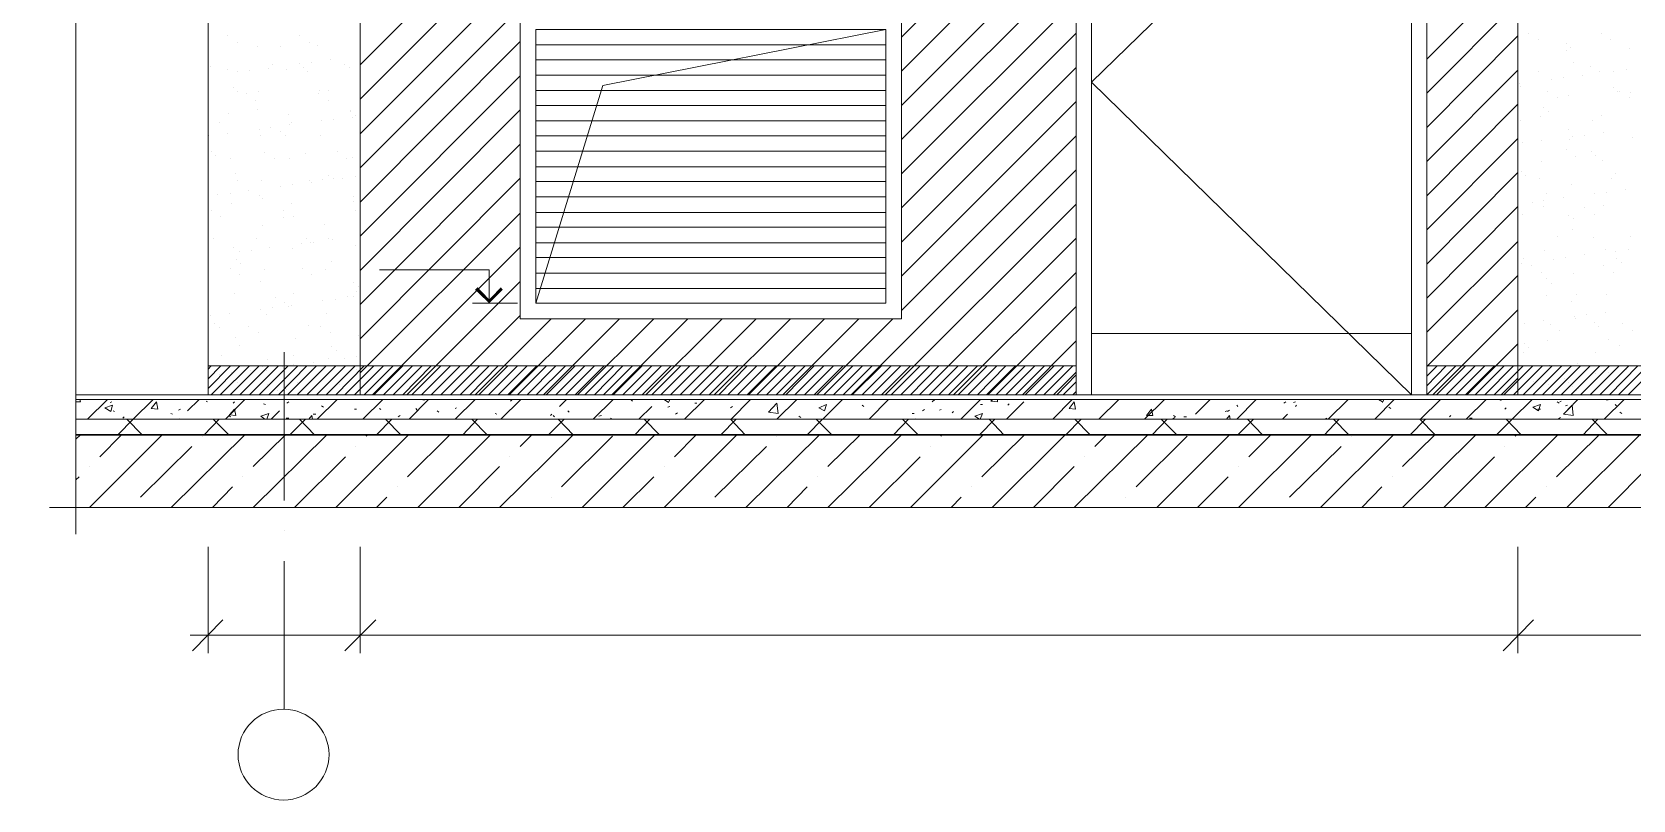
# Model space of a CAD drawing. Header units: millimetres. Extents: x -356862 to 418287, y 0 to 839748.
# Drawn here: x 402950 to 408325, y 767430 to 770010 of the extents above; entities that cross this region are included whole.
import ezdxf

# ---------------------------------------------------------------- set-up
doc = ezdxf.new("R2010")
doc.units = ezdxf.units.MM
doc.layers.add('PDF _Геометрия', color=7, linetype='Continuous', true_color=0xbababa)
doc.layers.add('PDF _Сплошная заливка', color=7, linetype='Continuous', true_color=0xf50000)

msp = doc.modelspace()

# ---------------------------------------------------------------- linework, layer by layer
at = {"layer": 'PDF _Геометрия', "color": 7, "lineweight": 5}
for points in [[(403097.235, 777847.0944), (403097.235, 777758.3315), (403097.235, 773159.981), (402950.0185, 773123.1769), (403244.4515, 773049.5687), (403097.235, 773010.5996), (403097.235, 768412.2491), (403097.235, 768323.4862)], [(406455.0701, 768791.1151), (406455.0701, 770938.7439), (407632.802, 770938.7439), (407632.802, 768791.1151)], [(407580.8433, 768791.1151), (407580.8433, 770938.7439), (407580.8433, 770888.9501), (406507.0288, 770888.9501), (406507.0288, 770938.7439), (406507.0288, 768791.1151), (407580.8433, 768791.1151), (406507.0288, 769841.1151), (407580.8433, 770886.7852)], [(404640.8433, 769966.6821), (405816.4103, 769966.6821)], [(404640.8433, 769916.8882), (405816.4103, 769916.8882)], [(404640.8433, 769864.9295), (405816.4103, 769864.9295)], [(404640.8433, 769812.9707), (405816.4103, 769812.9707)], [(404640.8433, 769763.1769), (405816.4103, 769763.1769)], [(404640.8433, 769711.2181), (405816.4103, 769711.2181)], [(404640.8433, 769661.4243), (405816.4103, 769661.4243)], [(404640.8433, 769609.4656), (405816.4103, 769609.4656)], [(404640.8433, 769557.5068), (405816.4103, 769557.5068)], [(404640.8433, 769507.713), (405816.4103, 769507.713)], [(404640.8433, 769455.7542), (405816.4103, 769455.7542)], [(404640.8433, 769403.7955), (405816.4103, 769403.7955)], [(404640.8433, 769354.0017), (405816.4103, 769354.0017)], [(404640.8433, 769302.0429), (405816.4103, 769302.0429)], [(404640.8433, 769252.2491), (405816.4103, 769252.2491)], [(404640.8433, 769200.2903), (405816.4103, 769200.2903)], [(404640.8433, 769148.3315), (405816.4103, 769148.3315)], [(407580.8433, 768996.7852), (406507.0288, 768996.7852)], [(417552.5959, 768791.1151), (403097.235, 768791.1151)], [(417552.5959, 768775.9604), (403097.235, 768775.9604)], [(417552.5959, 768708.847), (403097.235, 768708.847)], [(418286.5134, 768412.2491), (410765.4824, 768412.2491), (410728.6783, 768559.4656), (410655.0701, 768265.0326), (410618.266, 768412.2491), (403097.235, 768412.2491), (403008.4721, 768412.2491)]]:
    msp.add_lwpolyline(points, dxfattribs=at)
at = {"layer": 'PDF _Геометрия', "color": 24, "lineweight": 18, "true_color": 0xa12502}
for points in [[(403796.5134, 777056.8882), (404051.9773, 777056.8882), (404051.9773, 768791.1151), (403541.0495, 768791.1151), (403541.0495, 771347.9192), (403612.4928, 771347.9192), (403612.4928, 772341.6305), (403911.2556, 772341.6305), (403911.2556, 773088.5377), (403796.5134, 773088.5377)], [(407938.0598, 768791.1151), (408654.6577, 768791.1151), (408654.6577, 777056.8882), (407938.0598, 777056.8882)]]:
    msp.add_lwpolyline(points, close=True, dxfattribs=at)
at = {"layer": 'PDF _Геометрия', "color": 7, "lineweight": 9}
for points in [[(404051.9773, 777056.8882), (404051.9773, 768791.1151)], [(407938.0598, 777056.8882), (407938.0598, 768791.1151)], [(403541.0495, 771347.9192), (403541.0495, 768791.1151)], [(403796.5134, 768436.0635), (403796.5134, 768934.0017)], [(403796.5134, 768334.3109), (403796.5134, 768334.3109)], [(403796.5134, 767734.6202), (403796.5134, 768232.5584)]]:
    msp.add_lwpolyline(points, dxfattribs=at)
at = {"layer": 'PDF _Геометрия', "color": 171, "lineweight": 20, "true_color": 0x7f7fff}
for points in [[(404051.9773, 769899.5687), (407240.9464, 773088.5377)], [(404051.9773, 769784.8264), (407355.6886, 773088.5377)], [(404051.9773, 769667.9192), (407470.4309, 773088.5377)], [(404051.9773, 769553.1769), (407585.1732, 773088.5377)], [(405868.369, 769992.6614), (406455.0701, 770579.3625)], [(405868.369, 769877.9192), (406455.0701, 770464.6202)], [(405868.369, 769763.1769), (406455.0701, 770349.8779)], [(405868.369, 769648.4346), (406455.0701, 770235.1357)], [(407632.802, 769919.0532), (407938.0598, 770226.4759)], [(405868.369, 769533.6924), (406455.0701, 770120.3934)], [(407632.802, 769804.3109), (407938.0598, 770111.7336)], [(405868.369, 769418.9501), (406455.0701, 770005.6511)], [(404051.9773, 769438.4346), (404588.8845, 769977.5068)], [(407632.802, 769689.5687), (407938.0598, 769996.9913)], [(404051.9773, 769323.6924), (404588.8845, 769862.7645)], [(405868.369, 769304.2078), (406455.0701, 769890.9089)], [(407632.802, 769574.8264), (407938.0598, 769882.2491)], [(404051.9773, 769208.9501), (404588.8845, 769748.0223)], [(405868.369, 769189.4656), (406455.0701, 769776.1666)], [(407632.802, 769460.0841), (407938.0598, 769767.5068)], [(404051.9773, 769094.2078), (404588.8845, 769633.28)], [(405868.369, 769074.7233), (406455.0701, 769661.4243)], [(407632.802, 769345.3419), (407938.0598, 769652.7645)], [(405699.5031, 768791.1151), (406455.0701, 769546.6821)], [(407632.802, 769230.5996), (407938.0598, 769538.0223)], [(404051.9773, 768979.4656), (404588.8845, 769518.5377)], [(405814.2453, 768791.1151), (406455.0701, 769431.9398)], [(407632.802, 769115.8573), (407938.0598, 769423.28)], [(404051.9773, 768864.7233), (404588.8845, 769401.6305)], [(405928.9876, 768791.1151), (406455.0701, 769317.1975)], [(407632.802, 769001.1151), (407938.0598, 769306.3728)], [(404093.1113, 768791.1151), (404588.8845, 769286.8882)], [(406043.7299, 768791.1151), (406455.0701, 769202.4553)], [(404207.8536, 768791.1151), (404588.8845, 769172.146)], [(407632.802, 768886.3728), (407938.0598, 769191.6305)], [(404322.5959, 768791.1151), (404588.8845, 769057.4037)], [(404437.3381, 768791.1151), (404692.802, 769046.579)], [(404552.0804, 768791.1151), (404807.5443, 769046.579)], [(404666.8227, 768791.1151), (404922.2866, 769046.579)], [(404781.5649, 768791.1151), (405037.0288, 769046.579)], [(404896.3072, 768791.1151), (405151.7711, 769046.579)], [(405011.0495, 768791.1151), (405266.5134, 769046.579)], [(405125.7917, 768791.1151), (405381.2556, 769046.579)], [(405240.534, 768791.1151), (405495.9979, 769046.579)], [(405355.2763, 768791.1151), (405610.7402, 769046.579)], [(405470.0185, 768791.1151), (405725.4824, 769046.579)], [(405584.7608, 768791.1151), (405840.2247, 769046.579)], [(406158.4721, 768791.1151), (406455.0701, 769087.713)], [(407652.2866, 768791.1151), (407938.0598, 769076.8882)], [(406275.3794, 768791.1151), (406455.0701, 768972.9707)], [(407767.0288, 768791.1151), (407938.0598, 768962.146)], [(406390.1216, 768791.1151), (406455.0701, 768858.2285)], [(407881.7711, 768791.1151), (407938.0598, 768847.4037)]]:
    msp.add_lwpolyline(points, dxfattribs=at)
msp.add_lwpolyline([(404051.9773, 773088.5377), (407938.0598, 773088.5377), (407938.0598, 768791.1151), (407632.802, 768791.1151), (407632.802, 770938.7439), (406455.0701, 770938.7439), (406455.0701, 768791.1151), (404051.9773, 768791.1151)], close=True, dxfattribs=at)
at = {"layer": 'PDF _Геометрия', "color": 7, "lineweight": 5}
for points in [[(405868.369, 770070.5996), (404588.8845, 770070.5996), (404588.8845, 769046.579), (405868.369, 769046.579)], [(405816.4103, 770018.6408), (404640.8433, 770018.6408), (404640.8433, 769098.5377), (405816.4103, 769098.5377)]]:
    msp.add_lwpolyline(points, close=True, dxfattribs=at)
at = {"layer": 'PDF _Геометрия', "color": 7, "lineweight": 20}
msp.add_lwpolyline([(404588.8845, 770070.5996), (405868.369, 770070.5996), (405868.369, 769046.579), (404588.8845, 769046.579)], close=True, dxfattribs=at)
at = {"layer": 'PDF _Геометрия', "color": 80, "lineweight": 18, "true_color": 0x3fff00}
msp.add_lwpolyline([(404640.8433, 769098.5377), (404865.9979, 769830.2903), (405816.4103, 770018.6408)], dxfattribs=at)
at = {"layer": 'PDF _Геометрия', "color": 24, "lineweight": 18, "true_color": 0xa12502}
for points in [[(407974.8639, 770003.4862), (407974.8639, 770003.4862)], [(408217.3381, 770005.6511), (408217.3381, 770005.6511)], [(403605.9979, 769996.9913), (403605.9979, 769996.9913)], [(403638.4721, 769975.3419), (403638.4721, 769975.3419)], [(403705.5855, 769962.3522), (403705.5855, 769962.3522)], [(403783.5237, 769962.3522), (403783.5237, 769962.3522)], [(403848.4721, 769996.9913), (403848.4721, 769996.9913)], [(403880.9464, 769975.3419), (403880.9464, 769975.3419)], [(403909.0907, 769964.5171), (403909.0907, 769964.5171)], [(408007.3381, 769984.0017), (408007.3381, 769984.0017)], [(408100.4309, 769971.012), (408100.4309, 769971.012)], [(408102.5959, 769949.3625), (408102.5959, 769949.3625)], [(408113.4206, 769958.0223), (408113.4206, 769958.0223)], [(408249.8123, 769984.0017), (408249.8123, 769984.0017)], [(408312.5959, 769955.8573), (408312.5959, 769955.8573)], [(403757.5443, 769899.5687), (403757.5443, 769899.5687)], [(403848.4721, 769903.8986), (403848.4721, 769903.8986)], [(403889.6062, 769908.2285), (403889.6062, 769908.2285)], [(403952.3897, 769916.8882), (403952.3897, 769916.8882)], [(404000.0185, 769899.5687), (404000.0185, 769899.5687)], [(408126.4103, 769908.2285), (408126.4103, 769908.2285)], [(408182.6989, 769895.2388), (408182.6989, 769895.2388)], [(403549.7093, 769893.0738), (403549.7093, 769893.0738)], [(403605.9979, 769884.414), (403605.9979, 769884.414)], [(403640.6371, 769875.7542), (403640.6371, 769875.7542)], [(403679.6062, 769882.2491), (403679.6062, 769882.2491)], [(403744.5546, 769888.7439), (403744.5546, 769888.7439)], [(403805.1732, 769884.414), (403805.1732, 769884.414)], [(403861.4618, 769890.9089), (403861.4618, 769890.9089)], [(403874.4515, 769877.9192), (403874.4515, 769877.9192)], [(404015.1732, 769890.9089), (404015.1732, 769890.9089)], [(408007.3381, 769875.7542), (408007.3381, 769875.7542)], [(408050.6371, 769851.9398), (408050.6371, 769851.9398)], [(408091.7711, 769856.2697), (408091.7711, 769856.2697)], [(408154.5546, 769864.9295), (408154.5546, 769864.9295)], [(408213.0082, 769877.9192), (408213.0082, 769877.9192)], [(408260.6371, 769877.9192), (408260.6371, 769877.9192)], [(408301.7711, 769884.414), (408301.7711, 769884.414)], [(403625.4824, 769823.7955), (403625.4824, 769823.7955)], [(403640.6371, 769808.6408), (403640.6371, 769808.6408)], [(403668.7814, 769802.146), (403668.7814, 769802.146)], [(403709.9154, 769810.8058), (403709.9154, 769810.8058)], [(403911.2556, 769802.146), (403911.2556, 769802.146)], [(403915.5855, 769815.1357), (403915.5855, 769815.1357)], [(403943.7299, 769815.1357), (403943.7299, 769815.1357)], [(407944.5546, 769836.7852), (407944.5546, 769836.7852)], [(407946.7196, 769825.9604), (407946.7196, 769825.9604)], [(408037.6474, 769808.6408), (408037.6474, 769808.6408)], [(408070.1216, 769789.1563), (408070.1216, 769789.1563)], [(408106.9257, 769797.8161), (408106.9257, 769797.8161)], [(408258.4721, 769823.7955), (408258.4721, 769823.7955)], [(408273.6268, 769810.8058), (408273.6268, 769810.8058)], [(408280.1216, 769808.6408), (408280.1216, 769808.6408)], [(408312.5959, 769789.1563), (408312.5959, 769789.1563)], [(408316.9257, 769806.4759), (408316.9257, 769806.4759)], [(403610.3278, 769735.0326), (403610.3278, 769735.0326)], [(403701.2556, 769780.4965), (403701.2556, 769780.4965)], [(403707.7505, 769748.0223), (403707.7505, 769748.0223)], [(403943.7299, 769780.4965), (403943.7299, 769780.4965)], [(404019.5031, 769745.8573), (404019.5031, 769745.8573)], [(404019.5031, 769741.5274), (404019.5031, 769741.5274)], [(408024.6577, 769756.6821), (408024.6577, 769756.6821)], [(408039.8123, 769743.6924), (408039.8123, 769743.6924)], [(403577.8536, 769704.7233), (403577.8536, 769704.7233)], [(403712.0804, 769683.0738), (403712.0804, 769683.0738)], [(403751.0495, 769689.5687), (403751.0495, 769689.5687)], [(403809.5031, 769732.8676), (403809.5031, 769732.8676)], [(403815.9979, 769698.2285), (403815.9979, 769698.2285)], [(403820.3278, 769704.7233), (403820.3278, 769704.7233)], [(403922.0804, 769711.2181), (403922.0804, 769711.2181)], [(403961.0495, 769715.548), (403961.0495, 769715.548)], [(404025.9979, 769724.2078), (404025.9979, 769724.2078)], [(404034.6577, 769730.7027), (404034.6577, 769730.7027)], [(407946.7196, 769713.3831), (407946.7196, 769713.3831)], [(408013.833, 769726.3728), (408013.833, 769726.3728)], [(408106.9257, 769680.9089), (408106.9257, 769680.9089)], [(408189.1938, 769713.3831), (408189.1938, 769713.3831)], [(408217.3381, 769728.5377), (408217.3381, 769728.5377)], [(403543.2144, 769661.4243), (403543.2144, 769661.4243)], [(403605.9979, 769670.0841), (403605.9979, 769670.0841)], [(403716.4103, 769661.4243), (403716.4103, 769661.4243)], [(403785.6886, 769676.579), (403785.6886, 769676.579)], [(403800.8433, 769663.5893), (403800.8433, 769663.5893)], [(403919.9154, 769663.5893), (403919.9154, 769663.5893)], [(407953.2144, 769637.6099), (407953.2144, 769637.6099)], [(408018.1629, 769644.1047), (408018.1629, 769644.1047)], [(408111.2556, 769648.4346), (408111.2556, 769648.4346)], [(408122.0804, 769659.2594), (408122.0804, 769659.2594)], [(408163.2144, 769663.5893), (408163.2144, 769663.5893)], [(408225.9979, 769672.2491), (408225.9979, 769672.2491)], [(408323.4206, 769654.9295), (408323.4206, 769654.9295)], [(403551.8742, 769607.3006), (403551.8742, 769607.3006)], [(403567.0288, 769594.3109), (403567.0288, 769594.3109)], [(403614.6577, 769583.4862), (403614.6577, 769583.4862)], [(403731.5649, 769605.1357), (403731.5649, 769605.1357)], [(403764.0391, 769585.6511), (403764.0391, 769585.6511)], [(403813.833, 769583.4862), (403813.833, 769583.4862)], [(403867.9567, 769600.8058), (403867.9567, 769600.8058)], [(403974.0391, 769607.3006), (403974.0391, 769607.3006)], [(404006.5134, 769585.6511), (404006.5134, 769585.6511)], [(404025.9979, 769589.981), (404025.9979, 769589.981)], [(408018.1629, 769574.8264), (408018.1629, 769574.8264)], [(408100.4309, 769613.7955), (408100.4309, 769613.7955)], [(408132.9051, 769592.146), (408132.9051, 769592.146)], [(408184.8639, 769609.4656), (408184.8639, 769609.4656)], [(408200.0185, 769596.4759), (408200.0185, 769596.4759)], [(408221.668, 769579.1563), (408221.668, 769579.1563)], [(403634.1422, 769533.6924), (403634.1422, 769533.6924)], [(403945.8948, 769529.3625), (403945.8948, 769529.3625)], [(404034.6577, 769525.0326), (404034.6577, 769525.0326)], [(407951.0495, 769540.1872), (407951.0495, 769540.1872)], [(407964.0391, 769527.1975), (407964.0391, 769527.1975)], [(408267.1319, 769533.6924), (408267.1319, 769533.6924)], [(403614.6577, 769468.7439), (403614.6577, 769468.7439)], [(403640.6371, 769509.8779), (403640.6371, 769509.8779)], [(403677.4412, 769477.4037), (403677.4412, 769477.4037)], [(403720.7402, 769512.0429), (403720.7402, 769512.0429)], [(403783.5237, 769490.3934), (403783.5237, 769490.3934)], [(403824.6577, 769496.8882), (403824.6577, 769496.8882)], [(403883.1113, 769509.8779), (403883.1113, 769509.8779)], [(403887.4412, 769505.548), (403887.4412, 769505.548)], [(403924.2453, 769514.2078), (403924.2453, 769514.2078)], [(403961.0495, 769516.3728), (403961.0495, 769516.3728)], [(403993.5237, 769518.5377), (403993.5237, 769518.5377)], [(408009.5031, 769516.3728), (408009.5031, 769516.3728)], [(408033.3175, 769466.579), (408033.3175, 769466.579)], [(408117.7505, 769496.8882), (408117.7505, 769496.8882)], [(408195.6886, 769466.579), (408195.6886, 769466.579)], [(408234.6577, 769470.9089), (408234.6577, 769470.9089)], [(408251.9773, 769518.5377), (408251.9773, 769518.5377)], [(408299.6062, 769479.5687), (408299.6062, 769479.5687)], [(403573.5237, 769464.414), (403573.5237, 769464.414)], [(403621.1526, 769434.1047), (403621.1526, 769434.1047)], [(403712.0804, 769462.2491), (403712.0804, 769462.2491)], [(403725.0701, 769449.2594), (403725.0701, 769449.2594)], [(403820.3278, 769434.1047), (403820.3278, 769434.1047)], [(404028.1629, 769455.7542), (404028.1629, 769455.7542)], [(404030.3278, 769440.5996), (404030.3278, 769440.5996)], [(407985.6886, 769438.4346), (407985.6886, 769438.4346)], [(408022.4928, 769425.445), (408022.4928, 769425.445)], [(408024.6577, 769444.9295), (408024.6577, 769444.9295)], [(408089.6062, 769453.5893), (408089.6062, 769453.5893)], [(408163.2144, 769418.9501), (408163.2144, 769418.9501)], [(408225.9979, 769427.6099), (408225.9979, 769427.6099)], [(403551.8742, 769410.2903), (403551.8742, 769410.2903)], [(403584.3484, 769388.6408), (403584.3484, 769388.6408)], [(403725.0701, 769360.4965), (403725.0701, 769360.4965)], [(403794.3484, 769410.2903), (403794.3484, 769410.2903)], [(403794.3484, 769386.4759), (403794.3484, 769386.4759)], [(403826.8227, 769390.8058), (403826.8227, 769390.8058)], [(403930.7402, 769362.6614), (403930.7402, 769362.6614)], [(404036.8227, 769410.2903), (404036.8227, 769410.2903)], [(407953.2144, 769397.3006), (407953.2144, 769397.3006)], [(408109.0907, 769395.1357), (408109.0907, 769395.1357)], [(408124.2453, 769382.146), (408124.2453, 769382.146)], [(408195.6886, 769397.3006), (408195.6886, 769397.3006)], [(403560.534, 769317.1975), (403560.534, 769317.1975)], [(403703.4206, 769315.0326), (403703.4206, 769315.0326)], [(403872.2866, 769315.0326), (403872.2866, 769315.0326)], [(403896.101, 769304.2078), (403896.101, 769304.2078)], [(403945.8948, 769315.0326), (403945.8948, 769315.0326)], [(403958.8845, 769312.8676), (403958.8845, 769312.8676)], [(408072.2866, 769321.5274), (408072.2866, 769321.5274)], [(408122.0804, 769347.5068), (408122.0804, 769347.5068)], [(408191.3587, 769319.3625), (408191.3587, 769319.3625)], [(408314.7608, 769321.5274), (408314.7608, 769321.5274)], [(403625.4824, 769284.7233), (403625.4824, 769284.7233)], [(403644.967, 769271.7336), (403644.967, 769271.7336)], [(403686.101, 769276.0635), (403686.101, 769276.0635)], [(403748.8845, 769284.7233), (403748.8845, 769284.7233)], [(403824.6577, 769282.5584), (403824.6577, 769282.5584)], [(403854.967, 769299.8779), (403854.967, 769299.8779)], [(403885.2763, 769302.0429), (403885.2763, 769302.0429)], [(404034.6577, 769291.2181), (404034.6577, 769291.2181)], [(407957.5443, 769250.0841), (407957.5443, 769250.0841)], [(408028.9876, 769276.0635), (408028.9876, 769276.0635)], [(408098.266, 769252.2491), (408098.266, 769252.2491)], [(408161.0495, 769260.9089), (408161.0495, 769260.9089)], [(408232.4928, 769278.2285), (408232.4928, 769278.2285)], [(408267.1319, 769273.8986), (408267.1319, 769273.8986)], [(408308.266, 769280.3934), (408308.266, 769280.3934)], [(403614.6577, 769215.445), (403614.6577, 769215.445)], [(403636.3072, 769245.7542), (403636.3072, 769245.7542)], [(403651.4618, 769232.7645), (403651.4618, 769232.7645)], [(403731.5649, 769211.1151), (403731.5649, 769211.1151)], [(403857.1319, 769215.445), (403857.1319, 769215.445)], [(403935.0701, 769213.28), (403935.0701, 769213.28)], [(403954.5546, 769239.2594), (403954.5546, 769239.2594)], [(407951.0495, 769232.7645), (407951.0495, 769232.7645)], [(407983.5237, 769224.1047), (407983.5237, 769224.1047)], [(408015.9979, 769202.4553), (408015.9979, 769202.4553)], [(408057.1319, 769245.7542), (408057.1319, 769245.7542)], [(408126.4103, 769198.1254), (408126.4103, 769198.1254)], [(408225.9979, 769224.1047), (408225.9979, 769224.1047)], [(408258.4721, 769202.4553), (408258.4721, 769202.4553)], [(408269.2969, 769247.9192), (408269.2969, 769247.9192)], [(408284.4515, 769234.9295), (408284.4515, 769234.9295)], [(403647.1319, 769193.7955), (403647.1319, 769193.7955)], [(403718.5752, 769172.146), (403718.5752, 769172.146)], [(403889.6062, 769193.7955), (403889.6062, 769193.7955)], [(404030.3278, 769167.8161), (404030.3278, 769167.8161)], [(404045.4824, 769154.8264), (404045.4824, 769154.8264)], [(408035.4824, 769180.8058), (408035.4824, 769180.8058)], [(408050.6371, 769165.6511), (408050.6371, 769165.6511)], [(403629.8123, 769133.1769), (403629.8123, 769133.1769)], [(403766.2041, 769118.0223), (403766.2041, 769118.0223)], [(403796.5134, 769100.7027), (403796.5134, 769100.7027)], [(403820.3278, 769092.0429), (403820.3278, 769092.0429)], [(403828.9876, 769133.1769), (403828.9876, 769133.1769)], [(403926.4103, 769107.1975), (403926.4103, 769107.1975)], [(403967.5443, 769111.5274), (403967.5443, 769111.5274)], [(404008.6783, 769120.1872), (404008.6783, 769120.1872)], [(404030.3278, 769120.1872), (404030.3278, 769120.1872)], [(404038.9876, 769139.6718), (404038.9876, 769139.6718)], [(408033.3175, 769124.5171), (408033.3175, 769124.5171)], [(408117.7505, 769105.0326), (408117.7505, 769105.0326)], [(408135.0701, 769126.6821), (408135.0701, 769126.6821)], [(408236.8227, 769126.6821), (408236.8227, 769126.6821)], [(403547.5443, 769057.4037), (403547.5443, 769057.4037)], [(403612.4928, 769063.8986), (403612.4928, 769063.8986)], [(403716.4103, 769079.0532), (403716.4103, 769079.0532)], [(403735.8948, 769059.5687), (403735.8948, 769059.5687)], [(403757.5443, 769083.3831), (403757.5443, 769083.3831)], [(403811.668, 769087.713), (403811.668, 769087.713)], [(403939.4, 769063.8986), (403939.4, 769063.8986)], [(408022.4928, 769040.0841), (408022.4928, 769040.0841)], [(408128.5752, 769055.2388), (408128.5752, 769055.2388)], [(408130.7402, 769046.579), (408130.7402, 769046.579)], [(408169.7093, 769059.5687), (408169.7093, 769059.5687)], [(408232.4928, 769068.2285), (408232.4928, 769068.2285)], [(403562.6989, 769031.4243), (403562.6989, 769031.4243)], [(403577.8536, 769018.4346), (403577.8536, 769018.4346)], [(403634.1422, 768983.7955), (403634.1422, 768983.7955)], [(403677.4412, 769020.5996), (403677.4412, 769020.5996)], [(403709.9154, 768998.9501), (403709.9154, 768998.9501)], [(403835.4824, 768981.6305), (403835.4824, 768981.6305)], [(403878.7814, 769024.9295), (403878.7814, 769024.9295)], [(403919.9154, 769020.5996), (403919.9154, 769020.5996)], [(403952.3897, 768998.9501), (403952.3897, 768998.9501)], [(404045.4824, 768990.2903), (404045.4824, 768990.2903)], [(407959.7093, 769031.4243), (407959.7093, 769031.4243)], [(408046.3072, 769027.0944), (408046.3072, 769027.0944)], [(408078.7814, 769007.6099), (408078.7814, 769007.6099)], [(408195.6886, 769033.5893), (408195.6886, 769033.5893)], [(408208.6783, 769020.5996), (408208.6783, 769020.5996)], [(408288.7814, 769029.2594), (408288.7814, 769029.2594)], [(408321.2556, 769007.6099), (408321.2556, 769007.6099)], [(403644.967, 768955.6511), (403644.967, 768955.6511)], [(403956.7196, 768953.4862), (403956.7196, 768953.4862)], [(403971.8742, 768940.4965), (403971.8742, 768940.4965)], [(407955.3794, 768931.8367), (407955.3794, 768931.8367)], [(407961.8742, 768964.3109), (407961.8742, 768964.3109)], [(407974.8639, 768951.3212), (407974.8639, 768951.3212)], [(408037.6474, 768975.1357), (408037.6474, 768975.1357)], [(408197.8536, 768931.8367), (408197.8536, 768931.8367)], [(408241.1526, 768977.3006), (408241.1526, 768977.3006)], [(408277.9567, 768957.8161), (408277.9567, 768957.8161)], [(403586.5134, 768923.1769), (403586.5134, 768923.1769)], [(403722.9051, 768886.3728), (403722.9051, 768886.3728)], [(403740.2247, 768910.1872), (403740.2247, 768910.1872)], [(403790.0185, 768886.3728), (403790.0185, 768886.3728)], [(403828.9876, 768923.1769), (403828.9876, 768923.1769)], [(403828.9876, 768892.8676), (403828.9876, 768892.8676)], [(403893.9361, 768899.3625), (403893.9361, 768899.3625)], [(403943.7299, 768912.3522), (403943.7299, 768912.3522)], [(404000.0185, 768914.5171), (404000.0185, 768914.5171)], [(404038.9876, 768918.847), (404038.9876, 768918.847)], [(404038.9876, 768877.713), (404038.9876, 768877.713)], [(408044.1422, 768890.7027), (408044.1422, 768890.7027)], [(408137.235, 768897.1975), (408137.235, 768897.1975)], [(408303.9361, 768875.548), (408303.9361, 768875.548)], [(403580.0185, 768858.2285), (403580.0185, 768858.2285)], [(403618.9876, 768864.7233), (403618.9876, 768864.7233)], [(403640.6371, 768832.2491), (403640.6371, 768832.2491)], [(403683.9361, 768873.3831), (403683.9361, 768873.3831)], [(403735.8948, 768873.3831), (403735.8948, 768873.3831)], [(403740.2247, 768825.7542), (403740.2247, 768825.7542)], [(403839.8123, 768832.2491), (403839.8123, 768832.2491)], [(403982.6989, 768825.7542), (403982.6989, 768825.7542)], [(404049.8123, 768840.9089), (404049.8123, 768840.9089)], [(407990.0185, 768834.414), (407990.0185, 768834.414)], [(408031.1526, 768838.7439), (408031.1526, 768838.7439)], [(408041.9773, 768825.7542), (408041.9773, 768825.7542)], [(408093.9361, 768847.4037), (408093.9361, 768847.4037)], [(408109.0907, 768832.2491), (408109.0907, 768832.2491)], [(408200.0185, 768862.5584), (408200.0185, 768862.5584)], [(408241.1526, 768866.8882), (408241.1526, 768866.8882)], [(408247.6474, 768827.9192), (408247.6474, 768827.9192)], [(403772.6989, 768804.1047), (403772.6989, 768804.1047)], [(403805.1732, 768810.5996), (403805.1732, 768810.5996)], [(404015.1732, 768804.1047), (404015.1732, 768804.1047)], [(408119.9154, 768819.2594), (408119.9154, 768819.2594)], [(408135.0701, 768806.2697), (408135.0701, 768806.2697)], [(408141.5649, 768812.7645), (408141.5649, 768812.7645)]]:
    msp.add_lwpolyline(points, dxfattribs=at)
at = {"layer": 'PDF _Геометрия', "color": 112, "lineweight": 5, "true_color": 0x00b85c}
for points in [[(404484.967, 769098.5377), (404484.967, 769211.1151), (404116.9257, 769211.1151)], [(404580.2247, 769098.5377), (404428.6783, 769098.5377)]]:
    msp.add_lwpolyline(points, dxfattribs=at)
at = {"layer": 'PDF _Геометрия', "color": 84, "lineweight": 20, "true_color": 0x269900}
for points in [[(403541.0495, 768877.713), (403551.8742, 768888.5377)], [(403541.0495, 768845.2388), (403584.3484, 768888.5377)], [(403541.0495, 768812.7645), (403616.8227, 768888.5377)], [(403551.8742, 768791.1151), (403647.1319, 768888.5377)], [(403582.1835, 768791.1151), (403679.6062, 768888.5377)], [(403614.6577, 768791.1151), (403712.0804, 768888.5377)], [(403647.1319, 768791.1151), (403744.5546, 768888.5377)], [(403679.6062, 768791.1151), (403777.0288, 768888.5377)], [(403712.0804, 768791.1151), (403809.5031, 768888.5377)], [(403744.5546, 768791.1151), (403841.9773, 768888.5377)], [(403777.0288, 768791.1151), (403872.2866, 768888.5377)], [(403807.3381, 768791.1151), (403904.7608, 768888.5377)], [(403839.8123, 768791.1151), (403937.235, 768888.5377)], [(403872.2866, 768791.1151), (403969.7093, 768888.5377)], [(403904.7608, 768791.1151), (404002.1835, 768888.5377)], [(403937.235, 768791.1151), (404034.6577, 768888.5377)], [(403969.7093, 768791.1151), (404064.967, 768888.5377)], [(404000.0185, 768791.1151), (404097.4412, 768888.5377)], [(404032.4928, 768791.1151), (404129.9154, 768888.5377)], [(404064.967, 768791.1151), (404162.3897, 768888.5377)], [(404097.4412, 768791.1151), (404194.8639, 768888.5377)], [(404129.9154, 768791.1151), (404227.3381, 768888.5377)], [(404162.3897, 768791.1151), (404259.8123, 768888.5377)], [(404194.8639, 768791.1151), (404290.1216, 768888.5377)], [(404225.1732, 768791.1151), (404322.5959, 768888.5377)], [(404257.6474, 768791.1151), (404355.0701, 768888.5377)], [(404290.1216, 768791.1151), (404387.5443, 768888.5377)], [(404322.5959, 768791.1151), (404420.0185, 768888.5377)], [(404355.0701, 768791.1151), (404452.4928, 768888.5377)], [(404387.5443, 768791.1151), (404484.967, 768888.5377)], [(404420.0185, 768791.1151), (404515.2763, 768888.5377)], [(404450.3278, 768791.1151), (404547.7505, 768888.5377)], [(404482.802, 768791.1151), (404580.2247, 768888.5377)], [(404515.2763, 768791.1151), (404612.6989, 768888.5377)], [(404547.7505, 768791.1151), (404645.1732, 768888.5377)], [(404580.2247, 768791.1151), (404677.6474, 768888.5377)], [(404612.6989, 768791.1151), (404707.9567, 768888.5377)], [(404643.0082, 768791.1151), (404740.4309, 768888.5377)], [(404675.4824, 768791.1151), (404772.9051, 768888.5377)], [(404707.9567, 768791.1151), (404805.3794, 768888.5377)], [(404740.4309, 768791.1151), (404837.8536, 768888.5377)], [(404772.9051, 768791.1151), (404870.3278, 768888.5377)], [(404805.3794, 768791.1151), (404902.802, 768888.5377)], [(404837.8536, 768791.1151), (404933.1113, 768888.5377)], [(404868.1629, 768791.1151), (404965.5855, 768888.5377)], [(404900.6371, 768791.1151), (404998.0598, 768888.5377)], [(404933.1113, 768791.1151), (405030.534, 768888.5377)], [(404965.5855, 768791.1151), (405063.0082, 768888.5377)], [(404998.0598, 768791.1151), (405095.4824, 768888.5377)], [(405030.534, 768791.1151), (405127.9567, 768888.5377)], [(405060.8433, 768791.1151), (405158.266, 768888.5377)], [(405093.3175, 768791.1151), (405190.7402, 768888.5377)], [(405125.7917, 768791.1151), (405223.2144, 768888.5377)], [(405158.266, 768791.1151), (405255.6886, 768888.5377)], [(405190.7402, 768791.1151), (405288.1629, 768888.5377)], [(405223.2144, 768791.1151), (405320.6371, 768888.5377)], [(405255.6886, 768791.1151), (405350.9464, 768888.5377)], [(405285.9979, 768791.1151), (405383.4206, 768888.5377)], [(405318.4721, 768791.1151), (405415.8948, 768888.5377)], [(405350.9464, 768791.1151), (405448.369, 768888.5377)], [(405383.4206, 768791.1151), (405480.8433, 768888.5377)], [(405415.8948, 768791.1151), (405513.3175, 768888.5377)], [(405448.369, 768791.1151), (405545.7917, 768888.5377)], [(405480.8433, 768791.1151), (405576.101, 768888.5377)], [(405511.1526, 768791.1151), (405608.5752, 768888.5377)], [(405543.6268, 768791.1151), (405641.0495, 768888.5377)], [(405576.101, 768791.1151), (405673.5237, 768888.5377)], [(405608.5752, 768791.1151), (405705.9979, 768888.5377)], [(405641.0495, 768791.1151), (405738.4721, 768888.5377)], [(405673.5237, 768791.1151), (405770.9464, 768888.5377)], [(405703.833, 768791.1151), (405801.2556, 768888.5377)], [(405736.3072, 768791.1151), (405833.7299, 768888.5377)], [(405768.7814, 768791.1151), (405866.2041, 768888.5377)], [(405801.2556, 768791.1151), (405898.6783, 768888.5377)], [(405833.7299, 768791.1151), (405931.1526, 768888.5377)], [(405866.2041, 768791.1151), (405963.6268, 768888.5377)], [(405898.6783, 768791.1151), (405993.9361, 768888.5377)], [(405928.9876, 768791.1151), (406026.4103, 768888.5377)], [(405961.4618, 768791.1151), (406058.8845, 768888.5377)], [(405993.9361, 768791.1151), (406091.3587, 768888.5377)], [(406026.4103, 768791.1151), (406123.833, 768888.5377)], [(406058.8845, 768791.1151), (406156.3072, 768888.5377)], [(406091.3587, 768791.1151), (406188.7814, 768888.5377)], [(406123.833, 768791.1151), (406219.0907, 768888.5377)], [(406154.1422, 768791.1151), (406251.5649, 768888.5377)], [(406186.6165, 768791.1151), (406284.0391, 768888.5377)], [(406219.0907, 768791.1151), (406316.5134, 768888.5377)], [(406251.5649, 768791.1151), (406348.9876, 768888.5377)], [(406284.0391, 768791.1151), (406381.4618, 768888.5377)], [(406316.5134, 768791.1151), (406413.9361, 768888.5377)], [(406346.8227, 768791.1151), (406444.2453, 768888.5377)], [(407632.802, 768886.3728), (407634.967, 768888.5377)], [(407632.802, 768853.8986), (407667.4412, 768888.5377)], [(407632.802, 768821.4243), (407697.7505, 768888.5377)], [(407632.802, 768791.1151), (407730.2247, 768888.5377)], [(407665.2763, 768791.1151), (407762.6989, 768888.5377)], [(407697.7505, 768791.1151), (407795.1732, 768888.5377)], [(407730.2247, 768791.1151), (407827.6474, 768888.5377)], [(407762.6989, 768791.1151), (407860.1216, 768888.5377)], [(407795.1732, 768791.1151), (407892.5959, 768888.5377)], [(407827.6474, 768791.1151), (407922.9051, 768888.5377)], [(407857.9567, 768791.1151), (407955.3794, 768888.5377)], [(407890.4309, 768791.1151), (407987.8536, 768888.5377)], [(407922.9051, 768791.1151), (408020.3278, 768888.5377)], [(407955.3794, 768791.1151), (408052.802, 768888.5377)], [(407987.8536, 768791.1151), (408085.2763, 768888.5377)], [(408020.3278, 768791.1151), (408117.7505, 768888.5377)], [(408050.6371, 768791.1151), (408148.0598, 768888.5377)], [(408083.1113, 768791.1151), (408180.534, 768888.5377)], [(408115.5855, 768791.1151), (408213.0082, 768888.5377)], [(408148.0598, 768791.1151), (408245.4824, 768888.5377)], [(408180.534, 768791.1151), (408277.9567, 768888.5377)], [(408213.0082, 768791.1151), (408310.4309, 768888.5377)], [(408245.4824, 768791.1151), (408340.7402, 768888.5377)], [(408275.7917, 768791.1151), (408373.2144, 768888.5377)], [(408308.266, 768791.1151), (408405.6886, 768888.5377)], [(406379.2969, 768791.1151), (406455.0701, 768866.8882)], [(406411.7711, 768791.1151), (406455.0701, 768834.414)], [(406444.2453, 768791.1151), (406455.0701, 768801.9398)]]:
    msp.add_lwpolyline(points, dxfattribs=at)
for points in [[(403541.0495, 768791.1151), (406455.0701, 768791.1151), (406455.0701, 768888.5377), (403541.0495, 768888.5377)], [(407632.802, 768791.1151), (411980.0185, 768791.1151), (411980.0185, 768888.5377), (407632.802, 768888.5377)]]:
    msp.add_lwpolyline(points, close=True, dxfattribs=at)
at = {"layer": 'PDF _Геометрия', "lineweight": 5}
for points in [[(403097.235, 768767.3006), (403112.3897, 768767.3006), (403110.2247, 768775.9604)], [(403136.2041, 768708.847), (403203.3175, 768775.9604)], [(403196.8227, 768775.9604), (403196.8227, 768775.9604)], [(403211.9773, 768765.1357), (403218.4721, 768767.3006)], [(403237.9567, 768656.8882), (403289.9154, 768708.847), (403357.0288, 768775.9604)], [(403344.0391, 768775.9604), (403346.2041, 768773.7955)], [(403471.7711, 768736.9913), (403510.7402, 768775.9604)], [(403534.5546, 768769.4656), (403538.8845, 768767.3006)], [(403599.5031, 768708.847), (403664.4515, 768775.9604)], [(403625.4824, 768762.9707), (403629.8123, 768767.3006)], [(403805.1732, 768762.9707), (403811.668, 768767.3006)], [(403906.9257, 768708.847), (403974.0391, 768775.9604)], [(404060.6371, 768708.847), (404127.7505, 768775.9604)], [(404216.5134, 768708.847), (404281.4618, 768775.9604)], [(404261.9773, 768773.7955), (404268.4721, 768773.7955)], [(404370.2247, 768708.847), (404437.3381, 768775.9604)], [(404523.9361, 768708.847), (404591.0495, 768775.9604)], [(404556.4103, 768769.4656), (404560.7402, 768773.7955)], [(404720.9464, 768752.146), (404744.7608, 768775.9604)], [(404833.5237, 768708.847), (404900.6371, 768775.9604)], [(404961.2556, 768773.7955), (404965.5855, 768769.4656)], [(405071.668, 768775.9604), (405086.8227, 768765.1357), (405091.1526, 768775.9604)], [(405140.9464, 768708.847), (405208.0598, 768775.9604)], [(405296.8227, 768708.847), (405361.7711, 768775.9604)], [(405450.534, 768708.847), (405517.6474, 768775.9604)], [(405606.4103, 768711.012), (405671.3587, 768775.9604)], [(405760.1216, 768708.847), (405825.0701, 768775.9604)], [(405972.2866, 768767.3006), (405980.9464, 768775.9604)], [(406067.5443, 768708.847), (406134.6577, 768775.9604)], [(406190.9464, 768775.9604), (406190.9464, 768767.3006), (406169.2969, 768769.4656), (406175.7917, 768775.9604)], [(406221.2556, 768708.847), (406279.7093, 768767.3006)], [(406377.1319, 768708.847), (406442.0804, 768775.9604)], [(406530.8433, 768708.847), (406597.9567, 768775.9604)], [(406684.5546, 768708.847), (406751.668, 768775.9604)], [(406855.5855, 768726.1666), (406905.3794, 768775.9604)], [(406994.1422, 768708.847), (407059.0907, 768775.9604)], [(407152.1835, 768762.9707), (407158.6783, 768767.3006)], [(407184.6577, 768765.1357), (407191.1526, 768767.3006)], [(407301.5649, 768708.847), (407368.6783, 768775.9604)], [(407457.4412, 768708.847), (407522.3897, 768775.9604)], [(407470.4309, 768775.9604), (407483.4206, 768767.3006)], [(407483.4206, 768765.1357), (407487.7505, 768775.9604)], [(407611.1526, 768708.847), (407678.266, 768775.9604)], [(407764.8639, 768708.847), (407831.9773, 768775.9604)], [(407866.6165, 768656.8882), (407918.5752, 768708.847), (407985.6886, 768775.9604)], [(407875.2763, 768775.9604), (407881.7711, 768771.6305)], [(408070.1216, 768767.3006), (408076.6165, 768762.9707)], [(408078.7814, 768767.3006), (408083.1113, 768769.4656)], [(408106.9257, 768741.3212), (408139.4, 768775.9604)], [(408228.1629, 768708.847), (408295.2763, 768775.9604)], [(408234.6577, 768773.7955), (408241.1526, 768773.7955)], [(403222.802, 768736.9913), (403227.1319, 768734.8264)], [(403255.2763, 768713.1769), (403259.6062, 768717.5068)], [(403415.4824, 768728.3315), (403421.9773, 768726.1666)], [(403441.4618, 768739.1563), (403447.9567, 768743.4862)], [(403610.3278, 768721.8367), (403616.8227, 768717.5068)], [(403731.5649, 768708.847), (403718.5752, 768719.6718), (403744.5546, 768728.3315), (403738.0598, 768708.847)], [(403727.235, 768760.8058), (403733.7299, 768758.6408)], [(403753.2144, 768708.847), (403781.3587, 768736.9913)], [(403803.0082, 768713.1769), (403811.668, 768713.1769)], [(403805.1732, 768713.1769), (403809.5031, 768708.847)], [(403878.7814, 768708.847), (403889.6062, 768721.8367), (403891.7711, 768708.847)], [(403893.9361, 768726.1666), (403902.5959, 768726.1666)], [(403922.0804, 768754.3109), (403928.5752, 768749.981)], [(404032.4928, 768743.4862), (404038.9876, 768743.4862)], [(404116.9257, 768745.6511), (404121.2556, 768741.3212)], [(404179.7093, 768717.5068), (404186.2041, 768721.8367)], [(404238.1629, 768745.6511), (404242.4928, 768739.1563)], [(404309.6062, 768736.9913), (404316.101, 768732.6614)], [(404370.2247, 768745.6511), (404374.5546, 768747.8161)], [(404504.4515, 768728.3315), (404510.9464, 768726.1666)], [(404690.6371, 768721.8367), (404694.967, 768726.1666)], [(404699.2969, 768721.8367), (404703.6268, 768717.5068)], [(404749.0907, 768736.9913), (404753.4206, 768732.6614)], [(404853.0082, 768719.6718), (404861.668, 768721.8367)], [(404891.9773, 768713.1769), (404898.4721, 768708.847)], [(404987.235, 768708.847), (405030.534, 768752.146)], [(405084.6577, 768749.981), (405091.1526, 768752.146)], [(405110.6371, 768726.1666), (405117.1319, 768730.4965)], [(405175.5855, 768762.9707), (405182.0804, 768762.9707)], [(405294.6577, 768747.8161), (405301.1526, 768752.146)], [(405524.1422, 768719.6718), (405530.6371, 768715.3419)], [(405736.3072, 768756.4759), (405742.802, 768752.146)], [(405905.1732, 768728.3315), (405911.668, 768728.3315)], [(405939.8123, 768736.9913), (405946.3072, 768741.3212)], [(405996.101, 768739.1563), (406002.5959, 768741.3212)], [(406039.4, 768730.4965), (406043.7299, 768734.8264)], [(406130.3278, 768708.847), (406115.1732, 768719.6718), (406141.1526, 768728.3315), (406132.4928, 768708.847)], [(406134.6577, 768758.6408), (406141.1526, 768758.6408)], [(406225.5855, 768756.4759), (406229.9154, 768760.8058)], [(406779.8123, 768711.012), (406786.3072, 768715.3419)], [(406781.9773, 768721.8367), (406788.4721, 768717.5068)], [(406816.6165, 768717.5068), (406825.2763, 768717.5068)], [(406955.1732, 768734.8264), (406961.668, 768736.9913)], [(406959.5031, 768708.847), (406970.3278, 768721.8367), (406972.4928, 768708.847)], [(406963.833, 768734.8264), (406970.3278, 768739.1563)], [(406994.1422, 768756.4759), (406998.4721, 768752.146)], [(407147.8536, 768708.847), (407165.1732, 768726.1666)], [(407191.1526, 768752.146), (407195.4824, 768756.4759)], [(407292.9051, 768713.1769), (407299.4, 768708.847)], [(407505.0701, 768749.981), (407511.5649, 768745.6511)], [(407708.5752, 768717.5068), (407712.9051, 768721.8367)], [(407775.6886, 768713.1769), (407784.3484, 768713.1769)], [(407894.7608, 768743.4862), (407899.0907, 768747.8161)], [(408005.1732, 768743.4862), (408013.833, 768743.4862)], [(408074.4515, 768711.012), (408080.9464, 768715.3419)], [(408098.266, 768754.3109), (408104.7608, 768756.4759)], [(408264.967, 768758.6408), (408269.2969, 768754.3109)], [(408280.1216, 768732.6614), (408286.6165, 768728.3315)], [(403170.8433, 768708.847), (403170.8433, 768708.847)], [(403170.8433, 768708.847), (403170.8433, 768708.847)], [(403320.2247, 768656.8882), (403268.266, 768708.847)], [(403443.6268, 768708.847), (403445.7917, 768711.012)], [(403528.0598, 768656.8882), (403577.8536, 768708.847)], [(403610.3278, 768656.8882), (403558.369, 768708.847)], [(403815.9979, 768656.8882), (403867.9567, 768708.847)], [(403898.266, 768656.8882), (403848.4721, 768708.847)], [(404106.101, 768656.8882), (404158.0598, 768708.847)], [(404188.369, 768656.8882), (404136.4103, 768708.847)], [(404396.2041, 768656.8882), (404445.9979, 768708.847)], [(404478.4721, 768656.8882), (404426.5134, 768708.847)], [(404519.6062, 768412.2491), (404766.4103, 768656.8882), (404716.6165, 768708.847)], [(404684.1422, 768656.8882), (404736.101, 768708.847)], [(404974.2453, 768656.8882), (405024.0391, 768708.847)], [(405056.5134, 768656.8882), (405004.5546, 768708.847)], [(405262.1835, 768656.8882), (405314.1422, 768708.847)], [(405344.4515, 768656.8882), (405294.6577, 768708.847)], [(405552.2866, 768656.8882), (405604.2453, 768708.847)], [(405634.5546, 768656.8882), (405582.5959, 768708.847)], [(405842.3897, 768656.8882), (405892.1835, 768708.847)], [(405924.6577, 768656.8882), (405872.6989, 768708.847)], [(405913.833, 768708.847), (405915.9979, 768711.012)], [(406130.3278, 768656.8882), (406182.2866, 768708.847)], [(406212.5959, 768656.8882), (406162.802, 768708.847)], [(406420.4309, 768656.8882), (406472.3897, 768708.847)], [(406502.6989, 768656.8882), (406450.7402, 768708.847)], [(406710.534, 768656.8882), (406760.3278, 768708.847)], [(406792.802, 768656.8882), (406740.8433, 768708.847)], [(406998.4721, 768656.8882), (407050.4309, 768708.847)], [(407080.7402, 768656.8882), (407030.9464, 768708.847)], [(407288.5752, 768656.8882), (407338.369, 768708.847)], [(407370.8433, 768656.8882), (407318.8845, 768708.847)], [(407576.5134, 768656.8882), (407628.4721, 768708.847)], [(407660.9464, 768656.8882), (407608.9876, 768708.847)], [(407948.8845, 768656.8882), (407899.0907, 768708.847)], [(408156.7196, 768656.8882), (408206.5134, 768708.847)], [(408238.9876, 768656.8882), (408187.0288, 768708.847)], [(403097.235, 768641.7336), (403112.3897, 768656.8882)], [(403142.6989, 768412.2491), (403387.3381, 768656.8882)], [(403177.3381, 768583.28), (403250.9464, 768656.8882)], [(403313.7299, 768446.8882), (403486.9257, 768617.9192)], [(403417.6474, 768412.2491), (403664.4515, 768656.8882)], [(403521.5649, 768652.5584), (403521.5649, 768652.5584)], [(403692.5959, 768412.2491), (403939.4, 768656.8882)], [(403692.5959, 768550.8058), (403800.8433, 768656.8882)], [(403969.7093, 768412.2491), (404214.3484, 768656.8882)], [(404036.8227, 768617.9192), (404036.8227, 768617.9192)], [(404071.4618, 768652.5584), (404075.7917, 768656.8882)], [(404210.0185, 768516.1666), (404352.9051, 768656.8882)], [(404244.6577, 768412.2491), (404489.2969, 768656.8882)], [(404588.8845, 768617.9192), (404627.8536, 768656.8882)], [(404727.4412, 768481.5274), (404898.4721, 768652.5584)], [(404796.7196, 768412.2491), (405041.3587, 768656.8882)], [(405071.668, 768412.2491), (405316.3072, 768656.8882)], [(405106.3072, 768583.28), (405179.9154, 768656.8882)], [(405242.6989, 768446.8882), (405415.8948, 768617.9192)], [(405346.6165, 768412.2491), (405593.4206, 768656.8882)], [(405450.534, 768652.5584), (405450.534, 768652.5584)], [(405621.5649, 768412.2491), (405868.369, 768656.8882)], [(405621.5649, 768550.8058), (405729.8123, 768656.8882)], [(405898.6783, 768412.2491), (406143.3175, 768656.8882)], [(405965.7917, 768617.9192), (405965.7917, 768617.9192)], [(406000.4309, 768652.5584), (406004.7608, 768656.8882)], [(406138.9876, 768516.1666), (406281.8742, 768656.8882)], [(406173.6268, 768412.2491), (406418.266, 768656.8882)], [(406448.5752, 768412.2491), (406695.3794, 768656.8882)], [(406517.8536, 768617.9192), (406556.8227, 768656.8882)], [(406656.4103, 768481.5274), (406827.4412, 768652.5584)], [(406725.6886, 768412.2491), (406970.3278, 768656.8882)], [(407000.6371, 768412.2491), (407245.2763, 768656.8882)], [(407035.2763, 768583.28), (407108.8845, 768656.8882)], [(407171.668, 768446.8882), (407344.8639, 768617.9192)], [(407275.5855, 768412.2491), (407520.2247, 768656.8882)], [(407379.5031, 768652.5584), (407379.5031, 768652.5584)], [(407550.534, 768412.2491), (407797.3381, 768656.8882)], [(407550.534, 768550.8058), (407658.7814, 768656.8882)], [(407827.6474, 768412.2491), (408072.2866, 768656.8882)], [(407894.7608, 768617.9192), (407894.7608, 768617.9192)], [(407929.4, 768652.5584), (407933.7299, 768656.8882)], [(408067.9567, 768516.1666), (408210.8433, 768656.8882)], [(408102.5959, 768412.2491), (408347.235, 768656.8882)], [(403831.1526, 768412.2491), (404002.1835, 768583.28)], [(404554.2453, 768583.28), (404554.2453, 768583.28)], [(405760.1216, 768412.2491), (405931.1526, 768583.28)], [(406483.2144, 768583.28), (406483.2144, 768583.28)], [(407689.0907, 768412.2491), (407860.1216, 768583.28)], [(403097.235, 768505.3419), (403108.0598, 768516.1666)], [(403142.6989, 768550.8058), (403142.6989, 768550.8058)], [(403657.9567, 768516.1666), (403657.9567, 768516.1666)], [(404383.2144, 768412.2491), (404519.6062, 768550.8058)], [(404933.1113, 768412.2491), (405037.0288, 768516.1666)], [(405071.668, 768550.8058), (405071.668, 768550.8058)], [(405586.9257, 768516.1666), (405586.9257, 768516.1666)], [(406312.1835, 768412.2491), (406448.5752, 768550.8058)], [(406862.0804, 768412.2491), (406965.9979, 768516.1666)], [(407000.6371, 768550.8058), (407000.6371, 768550.8058)], [(407515.8948, 768516.1666), (407515.8948, 768516.1666)], [(408241.1526, 768412.2491), (408377.5443, 768550.8058)], [(403556.2041, 768412.2491), (403623.3175, 768481.5274)], [(404106.101, 768412.2491), (404140.7402, 768446.8882)], [(404175.3794, 768481.5274), (404175.3794, 768481.5274)], [(404692.802, 768446.8882), (404692.802, 768446.8882)], [(405485.1732, 768412.2491), (405552.2866, 768481.5274)], [(406035.0701, 768412.2491), (406069.7093, 768446.8882)], [(406104.3484, 768481.5274), (406104.3484, 768481.5274)], [(406621.7711, 768446.8882), (406621.7711, 768446.8882)], [(407414.1422, 768412.2491), (407481.2556, 768481.5274)], [(407964.0391, 768412.2491), (407998.6783, 768446.8882)], [(408033.3175, 768481.5274), (408033.3175, 768481.5274)]]:
    msp.add_lwpolyline(points, dxfattribs=at)
for points in [[(403367.8536, 768767.3006), (403372.1835, 768743.4862), (403350.534, 768745.6511)], [(406448.5752, 768767.3006), (406452.9051, 768743.4862), (406431.2556, 768745.6511)], [(403220.6371, 768756.4759), (403214.1422, 768734.8264), (403194.6577, 768747.8161)], [(403629.8123, 768743.4862), (403634.1422, 768721.8367), (403612.4928, 768724.0017)], [(405454.8639, 768728.3315), (405422.3897, 768732.6614), (405450.534, 768762.9707)], [(405617.235, 768758.6408), (405610.7402, 768736.9913), (405591.2556, 768747.8161)], [(406708.369, 768743.4862), (406712.6989, 768721.8367), (406691.0495, 768721.8367)], [(408013.833, 768758.6408), (408007.3381, 768736.9913), (407987.8536, 768749.981)], [(408124.2453, 768721.8367), (408091.7711, 768726.1666), (408119.9154, 768756.4759)]]:
    msp.add_lwpolyline(points, close=True, dxfattribs=at)
at = {"layer": 'PDF _Геометрия', "color": 7, "lineweight": 30}
msp.add_lwpolyline([(417552.5959, 768656.8882), (403097.235, 768656.8882)], dxfattribs=at)
at = {"layer": 'PDF _Геометрия', "color": 7, "lineweight": 18}
for points in [[(403541.0495, 768280.1872), (403541.0495, 767922.9707)], [(403590.8433, 768035.548), (403489.0907, 767931.6305)], [(403480.4309, 767983.5893), (404112.5959, 767983.5893)], [(403991.3587, 767983.5893), (408000.8433, 767983.5893)], [(407877.4412, 767983.5893), (408715.2763, 767983.5893)]]:
    msp.add_lwpolyline(points, dxfattribs=at)
for points in [[(404051.9773, 767922.9707), (404051.9773, 768280.1872)], [(407938.0598, 767922.9707), (407938.0598, 768280.1872)], [(404000.0185, 767931.6305), (404103.9361, 768035.548)], [(407888.266, 767931.6305), (407990.0185, 768035.548)]]:
    msp.add_lwpolyline(points, close=True, dxfattribs=at)
at = {"layer": 'PDF _Геометрия', "color": 7, "lineweight": 20}
msp.add_circle((403794.3947, 767582.6961), 152.6288, dxfattribs=at)
at = {"layer": 'PDF _Сплошная заливка', "color": 112, "true_color": 0x00b85c, "transparency": 33554559}
for points in [[(404437.3381, 769144.0017), (404445.9979, 769152.6614), (404484.967, 769098.5377)], [(404445.9979, 769152.6614), (404484.967, 769098.5377), (404484.967, 769111.5274)], [(404484.967, 769111.5274), (404530.4309, 769144.0017), (404523.9361, 769152.6614)], [(404484.967, 769098.5377), (404484.967, 769111.5274), (404530.4309, 769144.0017)]]:
    msp.add_solid(points, dxfattribs=at)

doc.saveas('drawing.dxf')
